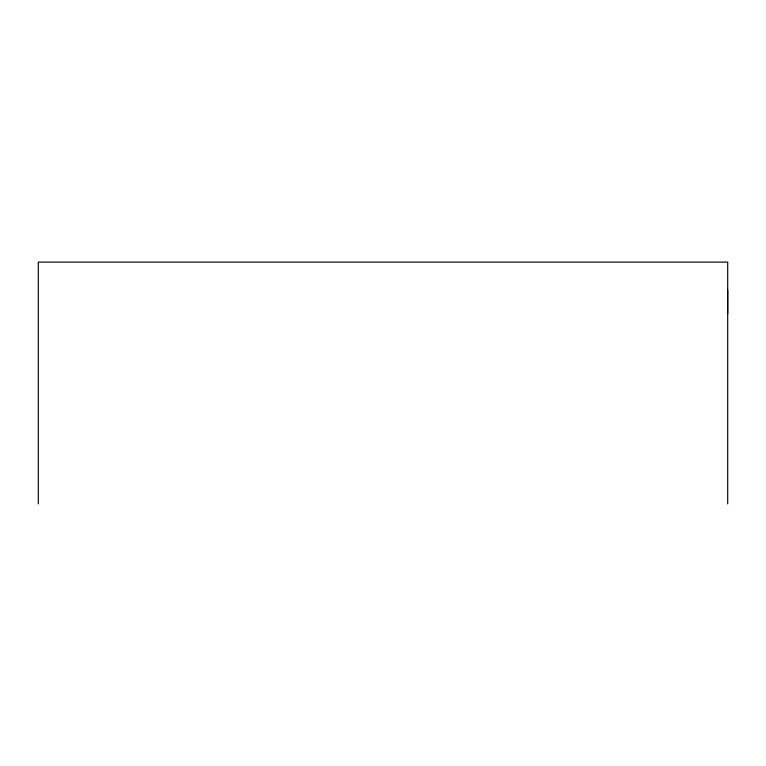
<?xml version="1.0" encoding="UTF-8"?>
<svg xmlns="http://www.w3.org/2000/svg" width="766" height="766" viewBox="0 0 766 766"><rect width="100%" height="100%" fill="white"/><g stroke="black" fill="none" stroke-linecap="round" stroke-linejoin="round"><path stroke-width="1.15" d="M727.7 313.514L727.7 289.988M727.7 503.904L727.7 262.096L38.3 262.096L38.3 503.904"/></g></svg>
